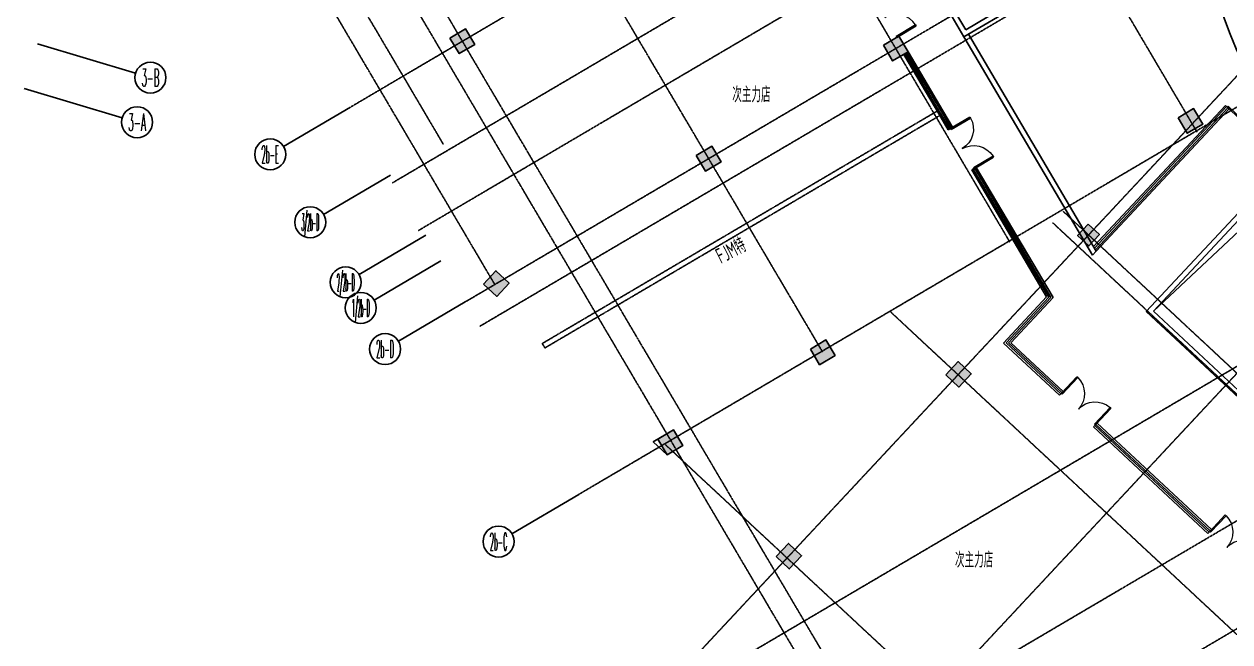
# Model space of a CAD drawing. Header units: metres. Extents: x -605703 to 859526, y 36355 to 746455.
# Drawn here: x -604452 to -557813, y 635216 to 659134 of the extents above; entities that cross this region are included whole.
import ezdxf
from ezdxf.enums import TextEntityAlignment as Align

# ---------------------------------------------------------------- set-up
doc = ezdxf.new("R2010")
doc.units = ezdxf.units.M
doc.linetypes.add('CENTER2', pattern=[2.541, 1.587, -0.318, 0.318, -0.318])
doc.linetypes.add('DASH', pattern=[0.35, 0.25, -0.1])
for name, color, linetype in [('ACS-JZ', 1, 'Continuous'), ('AXIS', 3, 'Continuous'), ('AXIS_TEXT', 7, 'Continuous'), ('COLUMN', 2, 'Continuous'), ('DOTE', 251, 'CENTER2'), ('J-TEXT', 7, 'Continuous'), ('j-WINDOW_TEXT', 7, 'Continuous'), ('j-防火卷帘', 66, 'Continuous'), ('PUB_HATCH', 8, 'Continuous'), ('WALL', 2, 'Continuous'), ('WINDOW', 4, 'Continuous'), ('栏杆', 6, 'Continuous'), ('轴线尺寸', 77, 'Continuous')]:
    doc.layers.add(name, color=color, linetype=linetype)
doc.styles.add('_TCH_AXIS', font='COMPLEX', dxfattribs={"bigfont": 'GBCBIG'})
doc.styles.add('COMPLEX', font='COMPLEX')
doc.styles.add('mobin', font='ros.shx', dxfattribs={"width": 0.55, "bigfont": 'hzdf2.shx'})
doc.styles.add('探索者', font='tssdeng.shx', dxfattribs={"width": 0.65, "bigfont": 'tssdchn.shx'})

# ---------------------------------------------------------------- blocks, each defined once
blk = doc.blocks.new('$DorLib2D$00000002')
at = {"color": 0}
for p, q in [((-0.5, 0), (-0.5, 0.4875)), ((-0.475, 0.4875), (-0.5, 0.4875)), ((-0.475, 0), (-0.475, 0.4875)), ((0.475, 0), (0.475, 0.4875)), ((0.475, 0.4875), (0.5, 0.4875)), ((0.5, 0), (0.5, 0.4875)), ((-0.5, 0), (-0.475, 0)), ((0.5, 0), (0.475, 0))]:
    blk.add_line(p, q, dxfattribs=at)
at = {"color": 0, "lineweight": 13}
for centre, start, end in [((-0.4875, 0), 0, 88.53072), ((0.4875, 0), 91.46928, 180)]:
    blk.add_arc(centre, 0.4875, start, end, dxfattribs=at)
blk = doc.blocks.new('_AXISO')
blk.add_circle((0, 0), 0.5)
at = {"layer": 'AXIS_TEXT', "style": 'COMPLEX', "width": 1.041667}
blk.add_attdef('A', text='', height=0.56, dxfattribs=at).set_placement((-0.25, -0.28), (0.25, -0.28), align=Align.FIT)
blk = doc.blocks.new('_FZH')
blk.add_lwpolyline([(-0.5, -0.5), (0.5, -0.5), (0.5, 0.5), (-0.5, 0.5)], close=True)
at = {"layer": 'PUB_HATCH'}
blk.add_solid([(-0.5, -0.5), (0.5, -0.5), (-0.5, 0.5), (0.5, 0.5)], dxfattribs=at)

msp = doc.modelspace()

# ---------------------------------------------------------------- linework, layer by layer
at = {"ltscale": 4, "extrusion": (-1.1827e-23, -1.32164e-09, 1), "elevation": 0}
msp.add_lwpolyline([(-560771, 648016), (-551848, 656401), (-547455, 655697)], dxfattribs=at)
at = {"layer": 'ACS-JZ', "ltscale": 4, "extrusion": (-1.1827e-23, -1.32164e-09, 1)}
msp.add_circle((-534232, 668028, 0), 25322, dxfattribs=at)
at = {"layer": 'AXIS', "extrusion": (-1.1827e-23, -1.32164e-09, 1)}
for p, q in [((-591829, 655919, 0), (-594414, 654396, 0)), ((-590281, 653291, 0), (-592866, 651768, 0)), ((-588911, 650964, 0), (-591496, 649442, 0)), ((-588327, 649973, 0), (-590912, 648451, 0)), ((-587388, 648379, 0), (-589973, 646857, 0)), ((-582998, 640926, 0), (-585583, 639404, 0)), ((-574744, 638677, 0), (-578836, 634289, 0))]:
    msp.add_line(p, q, dxfattribs=at)
at = {"layer": 'COLUMN', "extrusion": (-1.1827e-23, -1.32164e-09, 1), "elevation": 0}
msp.add_lwpolyline([(-579581, 642464), (-580115, 642961), (-579333, 643422), (-578978, 642819)], close=True, dxfattribs=at)
at = {"layer": 'DOTE', "extrusion": (-1.1827e-23, -1.32164e-09, 1)}
for p, q in [((-591829, 655919, 0), (-469548, 727950, 0)), ((-587388, 648379, 0), (-468077, 718661, 0)), ((-586830, 647432, 0), (-467519, 717713, 0)), ((-582998, 640926, 0), (-466576, 709506, 0)), ((-578608, 633473, 0), (-465168, 700296, 0)), ((-575994, 629036, 0), (-465524, 694109, 0)), ((-574167, 625934, 0), (-463697, 691008, 0)), ((-589191, 651147, 0), (-523559, 689809, 0)), ((-590197, 652992, 0), (-530053, 688421, 0)), ((-575734, 683220, 0), (-559084, 654955, 0)), ((-582972, 678956, 0), (-566322, 650691, 0)), ((-590209, 674693, 0), (-573560, 646428, 0)), ((-595293, 671698, 0), (-569837, 628484, 0)), ((-595293, 671698, 0), (-569837, 628484, 0)), ((-596068, 671242, 0), (-570613, 628028, 0)), ((-597584, 670349, 0), (-588243, 654491, 0)), ((-598481, 669820, 0), (-586247, 649052, 0)), ((-551397, 663713, 0), (-578636, 634503, 0)), ((-543155, 661042, 0), (-572895, 629149, 0)), ((-551019, 639537, 0), (-564253, 651877, 0)), ((-551428, 639098, 0), (-564662, 651439, 0)), ((-554126, 632316, 0), (-570924, 647980, 0)), ((-561539, 625966, 0), (-579641, 642846, 0))]:
    msp.add_line(p, q, dxfattribs=at)
at = {"layer": 'j-防火卷帘', "linetype": 'DASH', "extrusion": (-1.1827e-23, -1.32164e-09, 1)}
for p, q in [((-584409, 646769, 0), (-569137, 655765, 0)), ((-584307, 646597, 0), (-569035, 655593, 0)), ((-584409, 646769, 0), (-584307, 646597, 0))]:
    msp.add_line(p, q, dxfattribs=at)
at = {"layer": 'WALL', "extrusion": (-1.1827e-23, -1.32164e-09, 1)}
for p, q in [((-568102, 658638, 0), (-566034, 659856, 0)), ((-568031, 658912, 0), (-566307, 659927, 0)), ((-568558, 659413, 0), (-568102, 658638, 0)), ((-568335, 659429, 0), (-568031, 658912, 0)), ((-568102, 658638, 0), (-567929, 658739, 0)), ((-563123, 650186, 0), (-568102, 658638, 0)), ((-562981, 650339, 0), (-567929, 658739, 0)), ((-563123, 650186, 0), (-562981, 650339, 0))]:
    msp.add_line(p, q, dxfattribs=at)
at = {"layer": 'WINDOW', "extrusion": (-1.1827e-23, -1.32164e-09, 1)}
for p, q in [((-569086, 655679, 0), (-570431, 657962, 0)), ((-569028, 655713, 0), (-570373, 657996, 0)), ((-568971, 655747, 0), (-570316, 658030, 0)), ((-568914, 655780, 0), (-570259, 658064, 0)), ((-568593, 655105, 0), (-568971, 655747, 0)), ((-568536, 655139, 0), (-568914, 655780, 0)), ((-557988, 655986, 0), (-563086, 650518, 0)), ((-563051, 650458, 0), (-557939, 655941, 0)), ((-563016, 650398, 0), (-557890, 655895, 0)), ((-562981, 650339, 0), (-557841, 655850, 0)), ((-557841, 655850, 0), (-557988, 655986, 0)), ((-569086, 655679, 0), (-568708, 655037, 0)), ((-568650, 655071, 0), (-569028, 655713, 0)), ((-568708, 655037, 0), (-568536, 655139, 0)), ((-567622, 653588, 0), (-567794, 653486, 0)), ((-567794, 653486, 0), (-564900, 648573, 0)), ((-564817, 648564, 0), (-567737, 653520, 0)), ((-564735, 648555, 0), (-567679, 653554, 0)), ((-564652, 648546, 0), (-567622, 653588, 0)), ((-566566, 646787, 0), (-564900, 648573, 0)), ((-566472, 646790, 0), (-564817, 648564, 0)), ((-566377, 646794, 0), (-564735, 648555, 0)), ((-566283, 646797, 0), (-564652, 648546, 0)), ((-566566, 646787, 0), (-564400, 644767, 0)), ((-566472, 646790, 0), (-564354, 644816, 0)), ((-566377, 646794, 0), (-564309, 644865, 0)), ((-564263, 644913, 0), (-566283, 646797, 0)), ((-564400, 644767, 0), (-564263, 644913, 0)), ((-562947, 643686, 0), (-563083, 643540, 0)), ((-562992, 643637, 0), (-558571, 639514, 0)), ((-558525, 639563, 0), (-562947, 643686, 0)), ((-563083, 643540, 0), (-558662, 639416, 0)), ((-563038, 643588, 0), (-558616, 639465, 0)), ((-558662, 639416, 0), (-558525, 639563, 0))]:
    msp.add_line(p, q, dxfattribs=at)
at = {"layer": '栏杆', "ltscale": 1.5, "extrusion": (-1.1827e-23, -1.32164e-09, 1)}
for p, q in [((-561054, 648006, 0), (-550756, 659049, 0)), ((-560771, 648016, 0), (-550746, 658766, 0)), ((-557470, 644664, 0), (-561054, 648006, 0)), ((-557480, 644947, 0), (-560771, 648016, 0))]:
    msp.add_line(p, q, dxfattribs=at)
at = {"layer": '轴线尺寸', "extrusion": (-1.1827e-23, -1.32164e-09, 1)}
for p, q in [((-603935, 658369, 0), (-600141, 657232, 0)), ((-604452, 656645, 0), (-600658, 655508, 0))]:
    msp.add_line(p, q, dxfattribs=at)

# ---------------------------------------------------------------- block references
at = {"layer": 'AXIS', "extrusion": (-1.1827e-23, -1.32164e-09, 1)}
ref = msp.add_blockref('_AXISO', (-594931, 654091, 0), dxfattribs=dict(at, xscale=1200, yscale=1200, zscale=1200))
ref.add_attrib('A', '2b-E', dxfattribs={"layer": 'AXIS_TEXT', "ltscale": 4, "extrusion": (-1.1827e-23, -1.32164e-09, 1), "height": 678.8, "style": '_TCH_AXIS', "width": 0.253012}).set_placement((-595271, 653752, 0), (-594592, 653752, 0), align=Align.FIT)
ref = msp.add_blockref('_AXISO', (-593383, 651463, 0), dxfattribs=dict(at, xscale=1200, yscale=1200, zscale=1200))
ref.add_attrib('A', '3/2b-D', dxfattribs={"layer": 'AXIS_TEXT', "ltscale": 4, "extrusion": (-1.1827e-23, -1.32164e-09, 1), "height": 678.8, "style": '_TCH_AXIS', "width": 0.168}).set_placement((-593723, 651124, 0), (-593044, 651124, 0), align=Align.FIT)
ref = msp.add_blockref('_AXISO', (-592013, 649137, 0), dxfattribs=dict(at, xscale=1200, yscale=1200, zscale=1200))
ref.add_attrib('A', '2/2b-D', dxfattribs={"layer": 'AXIS_TEXT', "ltscale": 4, "extrusion": (-1.1827e-23, -1.32164e-09, 1), "height": 678.8, "style": '_TCH_AXIS', "width": 0.166667}).set_placement((-592352, 648798, 0), (-591673, 648798, 0), align=Align.FIT)
ref = msp.add_blockref('_AXISO', (-591429, 648146, 0), dxfattribs=dict(at, xscale=1200, yscale=1200, zscale=1200))
ref.add_attrib('A', '1/2b-D', dxfattribs={"layer": 'AXIS_TEXT', "ltscale": 4, "extrusion": (-1.1827e-23, -1.32164e-09, 1), "height": 678.8, "style": '_TCH_AXIS', "width": 0.173554}).set_placement((-591769, 647807, 0), (-591090, 647807, 0), align=Align.FIT)
ref = msp.add_blockref('_AXISO', (-590490, 646552, 0), dxfattribs=dict(at, xscale=1200, yscale=1200, zscale=1200))
ref.add_attrib('A', '2b-D', dxfattribs={"layer": 'AXIS_TEXT', "ltscale": 4, "extrusion": (-1.1827e-23, -1.32164e-09, 1), "height": 678.8, "style": '_TCH_AXIS', "width": 0.25}).set_placement((-590830, 646213, 0), (-590151, 646213, 0), align=Align.FIT)
ref = msp.add_blockref('_AXISO', (-586100, 639099, 0), dxfattribs=dict(at, xscale=1200, yscale=1200, zscale=1200))
ref.add_attrib('A', '2b-C', dxfattribs={"layer": 'AXIS_TEXT', "ltscale": 4, "extrusion": (-1.1827e-23, -1.32164e-09, 1), "height": 678.8, "style": '_TCH_AXIS', "width": 0.256098}).set_placement((-586439, 638760, 0), (-585760, 638760, 0), align=Align.FIT)
at = {"layer": 'COLUMN', "extrusion": (-1.1827e-23, -1.32164e-09, 1)}
for p, xscale, yscale, zscale, rotation in [((-587500, 658469, 0), 699.9999999998662, 700, 699.9999999997948, 300.5006742856933), ((-570738, 658188, 0), 699.9999999999377, 700, 699.9999999998662, 300.5006742857784), ((-559338, 655386, 0), 699.999999999465, 700.0000000004657, 700.0000000002674, 300.5006742857126), ((-577975, 653924, 0), 699.9999999998662, 700, 700.000000000196, 300.5006742856933), ((-563281, 650970, 0), 600.0000000004657, 600.0000000004657, 600.0000000003633, 227.000000000222), ((-586187, 649087, 0), 700.0000000000748, 700, 699.9999999997964, 317.0000000003144), ((-573560, 646428, 0), 699.9999999997013, 699.9999999990687, 699.9999999992286, 300.5006742857454), ((-568311, 645576, 0), 699.9999999999599, 700, 700.000000000022, 317.000000000045), ((-579457, 642943, 0), 699.999999999527, 700, 700.0000000000806, 300.5006742860968), ((-574874, 638537, 0), 700.0000000002774, 700.0000000004657, 700.0000000003625, 317.0000000000172)]:
    msp.add_blockref('_FZH', p, dxfattribs=dict(at, xscale=xscale, yscale=yscale, zscale=zscale, rotation=rotation))
at = {"layer": 'WINDOW', "extrusion": (-1.1827e-23, -1.32164e-09, 1)}
for p, xscale, yscale, zscale, rotation in [((-571157, 659392, 0), -1800.00000000005, -1800, -1800, 120.5006742857271), ((-557301, 656576, 0), -1800.000000000135, -1800, -1800, 47.00000000004779), ((-568165, 654312, 0), 1800.000000000109, -1800, 1800, 120.5006742857303), ((-563673, 644227, 0), -1799.999999999849, 1800, -1800, 317.0000000000494), ((-557935, 638876, 0), -1799.999999999849, 1800, -1800, 317.0000000000494)]:
    msp.add_blockref('$DorLib2D$00000002', p, dxfattribs=dict(at, xscale=xscale, yscale=yscale, zscale=zscale, rotation=rotation))
at = {"layer": '轴线尺寸', "ltscale": 4, "extrusion": (-1.1827e-23, -1.32164e-09, 1)}
ref = msp.add_blockref('_AXISO', (-599567, 657060, 0), dxfattribs=dict(at, xscale=1200, yscale=1200, zscale=1200))
ref.add_attrib('A', '3-B', dxfattribs={"layer": 'AXIS_TEXT', "ltscale": 4, "extrusion": (-1.1827e-23, -1.32164e-09, 1), "height": 678.8, "style": '_TCH_AXIS', "width": 0.33871}).set_placement((-599906, 656721, 0), (-599227, 656721, 0), align=Align.FIT)
ref = msp.add_blockref('_AXISO', (-600083, 655336, 0), dxfattribs=dict(at, xscale=1200, yscale=1200, zscale=1200))
ref.add_attrib('A', '3-A', dxfattribs={"layer": 'AXIS_TEXT', "ltscale": 4, "extrusion": (-1.1827e-23, -1.32164e-09, 1), "height": 678.8, "style": '_TCH_AXIS', "width": 0.333333}).set_placement((-600423, 654996, 0), (-599744, 654996, 0), align=Align.FIT)

# ---------------------------------------------------------------- texts
at = {"layer": 'J-TEXT', "extrusion": (-1.1827e-23, -1.32164e-09, 1), "style": 'mobin', "width": 0.65}
for p in [(-577060, 656105, 0), (-568446, 638093, 0)]:
    msp.add_text('次主力店', height=600, dxfattribs=at).set_placement(p)
at = {"layer": 'j-WINDOW_TEXT', "color": 150, "extrusion": (-1.1827e-23, -1.32164e-09, 1), "style": '探索者', "width": 0.6}
msp.add_text('FJM特', height=600, rotation=27.0026, dxfattribs=at).set_placement((-577495, 649841, 0))

doc.saveas('drawing.dxf')
